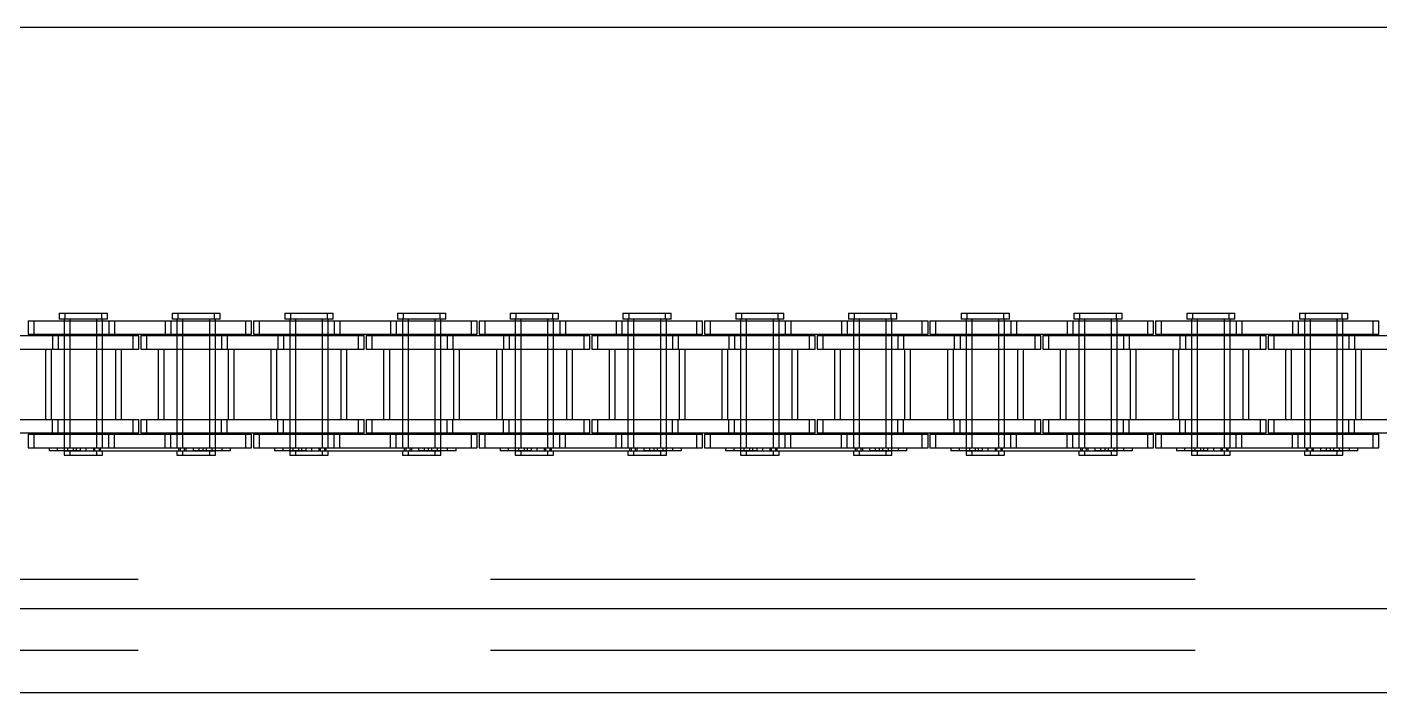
# Model space of a CAD drawing. Header units: metres. Extents: x 0 to 21025, y 0 to 14850.
# Drawn here: x 3597.7 to 3750.1, y 9046.6 to 9121.6 of the extents above; entities that cross this region are included whole.
import ezdxf

# ---------------------------------------------------------------- set-up
doc = ezdxf.new("R2010")
doc.units = ezdxf.units.M
doc.header["$LTSCALE"] = 25
doc.linetypes.add('HIDDEN2', pattern=[4.7625, 3.175, -1.5875])
doc.layers.add('SL4', color=4, linetype='Continuous')
doc.layers.add('ST1', color=7, linetype='HIDDEN2')

msp = doc.modelspace()

# ---------------------------------------------------------------- linework, layer by layer
at = {"layer": 'SL4'}
for p, q in [((2880.564, 9121.619), (4205.539, 9121.619)), ((2880.564, 9056.144), (4205.539, 9056.144)), ((4205.539, 9046.619), (2880.564, 9046.619))]:
    msp.add_line(p, q, dxfattribs=at)
at = {"layer": 'ST1'}
for p, q in [((3601.331, 9089.384), (3606.128, 9089.384)), ((3601.331, 9089.384), (3601.331, 9088.725)), ((3601.97, 9089.384), (3601.97, 9088.725)), ((3606.128, 9089.384), (3606.767, 9089.384)), ((3606.128, 9088.725), (3606.128, 9089.384)), ((3606.767, 9088.725), (3606.767, 9089.384)), ((3614.031, 9089.384), (3618.828, 9089.384)), ((3614.031, 9089.384), (3614.031, 9088.725)), ((3614.67, 9089.384), (3614.67, 9088.725)), ((3618.828, 9089.384), (3619.467, 9089.384)), ((3618.828, 9088.725), (3618.828, 9089.384)), ((3619.467, 9088.725), (3619.467, 9089.384)), ((3626.731, 9089.384), (3631.528, 9089.384)), ((3626.731, 9089.384), (3626.731, 9088.725)), ((3627.37, 9089.384), (3627.37, 9088.725)), ((3631.528, 9089.384), (3632.167, 9089.384)), ((3631.528, 9088.725), (3631.528, 9089.384)), ((3632.167, 9088.725), (3632.167, 9089.384)), ((3639.431, 9089.384), (3644.228, 9089.384)), ((3639.431, 9089.384), (3639.431, 9088.725)), ((3640.07, 9089.384), (3640.07, 9088.725)), ((3644.228, 9089.384), (3644.867, 9089.384)), ((3644.228, 9088.725), (3644.228, 9089.384)), ((3644.867, 9088.725), (3644.867, 9089.384)), ((3652.131, 9089.384), (3656.928, 9089.384)), ((3652.131, 9089.384), (3652.131, 9088.725)), ((3652.77, 9089.384), (3652.77, 9088.725)), ((3656.928, 9089.384), (3657.567, 9089.384)), ((3656.928, 9088.725), (3656.928, 9089.384)), ((3657.567, 9088.725), (3657.567, 9089.384)), ((3664.831, 9089.384), (3669.628, 9089.384)), ((3664.831, 9089.384), (3664.831, 9088.725)), ((3665.47, 9089.384), (3665.47, 9088.725)), ((3669.628, 9089.384), (3670.267, 9089.384)), ((3669.628, 9088.725), (3669.628, 9089.384)), ((3670.267, 9088.725), (3670.267, 9089.384)), ((3677.531, 9089.384), (3682.328, 9089.384)), ((3677.531, 9089.384), (3677.531, 9088.725)), ((3678.17, 9089.384), (3678.17, 9088.725)), ((3682.328, 9089.384), (3682.967, 9089.384)), ((3682.328, 9088.725), (3682.328, 9089.384)), ((3682.967, 9088.725), (3682.967, 9089.384)), ((3690.231, 9089.384), (3695.028, 9089.384)), ((3690.231, 9089.384), (3690.231, 9088.725)), ((3690.87, 9089.384), (3690.87, 9088.725)), ((3695.028, 9089.384), (3695.667, 9089.384)), ((3695.028, 9088.725), (3695.028, 9089.384)), ((3695.667, 9088.725), (3695.667, 9089.384)), ((3702.931, 9089.384), (3707.728, 9089.384)), ((3702.931, 9089.384), (3702.931, 9088.725)), ((3703.57, 9089.384), (3703.57, 9088.725)), ((3707.728, 9089.384), (3708.367, 9089.384)), ((3707.728, 9088.725), (3707.728, 9089.384)), ((3708.367, 9088.725), (3708.367, 9089.384)), ((3715.631, 9089.384), (3720.428, 9089.384)), ((3715.631, 9089.384), (3715.631, 9088.725)), ((3716.27, 9089.384), (3716.27, 9088.725)), ((3720.428, 9089.384), (3721.067, 9089.384)), ((3720.428, 9088.725), (3720.428, 9089.384)), ((3721.067, 9088.725), (3721.067, 9089.384)), ((3728.331, 9089.384), (3733.128, 9089.384)), ((3728.331, 9089.384), (3728.331, 9088.725)), ((3728.97, 9089.384), (3728.97, 9088.725)), ((3733.128, 9089.384), (3733.767, 9089.384)), ((3733.128, 9088.725), (3733.128, 9089.384)), ((3733.767, 9088.725), (3733.767, 9089.384)), ((3741.031, 9089.384), (3745.828, 9089.384)), ((3741.031, 9089.384), (3741.031, 9088.725)), ((3741.67, 9089.384), (3741.67, 9088.725)), ((3745.828, 9089.384), (3746.467, 9089.384)), ((3745.828, 9088.725), (3745.828, 9089.384)), ((3746.467, 9088.725), (3746.467, 9089.384)), ((3597.81, 9088.541), (3606.905, 9088.541)), ((3597.81, 9088.541), (3597.81, 9087.021)), ((3598.449, 9088.541), (3598.449, 9087.021)), ((3606.128, 9088.725), (3601.331, 9088.725)), ((3601.885, 9088.725), (3601.885, 9074.227)), ((3601.885, 9088.541), (3601.885, 9087.021)), ((3602.524, 9088.725), (3602.524, 9074.227)), ((3602.524, 9088.541), (3602.524, 9087.021)), ((3605.575, 9074.227), (3605.575, 9088.725)), ((3605.575, 9087.021), (3605.575, 9088.541)), ((3606.767, 9088.725), (3606.128, 9088.725)), ((3606.214, 9074.227), (3606.214, 9088.725)), ((3606.214, 9087.021), (3606.214, 9088.541)), ((3606.905, 9088.541), (3606.905, 9087.021)), ((3606.905, 9088.541), (3613.255, 9088.541)), ((3607.544, 9088.541), (3607.544, 9087.021)), ((3613.255, 9088.541), (3613.255, 9087.021)), ((3613.255, 9088.541), (3622.35, 9088.541)), ((3613.894, 9088.541), (3613.894, 9087.021)), ((3618.828, 9088.725), (3614.031, 9088.725)), ((3614.585, 9088.725), (3614.585, 9074.227)), ((3614.585, 9088.541), (3614.585, 9087.021)), ((3615.224, 9088.725), (3615.224, 9074.227)), ((3615.224, 9088.541), (3615.224, 9087.021)), ((3618.275, 9074.227), (3618.275, 9088.725)), ((3618.275, 9087.021), (3618.275, 9088.541)), ((3619.467, 9088.725), (3618.828, 9088.725)), ((3618.914, 9074.227), (3618.914, 9088.725)), ((3618.914, 9087.021), (3618.914, 9088.541)), ((3622.35, 9088.541), (3622.989, 9088.541)), ((3622.35, 9087.021), (3622.35, 9088.541)), ((3622.989, 9087.021), (3622.989, 9088.541)), ((3623.21, 9088.541), (3632.305, 9088.541)), ((3623.21, 9088.541), (3623.21, 9087.021)), ((3623.849, 9088.541), (3623.849, 9087.021)), ((3631.528, 9088.725), (3626.731, 9088.725)), ((3627.285, 9088.725), (3627.285, 9074.227)), ((3627.285, 9088.541), (3627.285, 9087.021)), ((3627.924, 9088.725), (3627.924, 9074.227)), ((3627.924, 9088.541), (3627.924, 9087.021)), ((3630.975, 9074.227), (3630.975, 9088.725)), ((3630.975, 9087.021), (3630.975, 9088.541)), ((3632.167, 9088.725), (3631.528, 9088.725)), ((3631.614, 9074.227), (3631.614, 9088.725)), ((3631.614, 9087.021), (3631.614, 9088.541)), ((3632.305, 9088.541), (3632.305, 9087.021)), ((3632.305, 9088.541), (3638.655, 9088.541)), ((3632.944, 9088.541), (3632.944, 9087.021)), ((3638.655, 9088.541), (3638.655, 9087.021)), ((3638.655, 9088.541), (3647.75, 9088.541)), ((3639.294, 9088.541), (3639.294, 9087.021)), ((3644.228, 9088.725), (3639.431, 9088.725)), ((3639.985, 9088.725), (3639.985, 9074.227)), ((3639.985, 9088.541), (3639.985, 9087.021)), ((3640.624, 9088.725), (3640.624, 9074.227)), ((3640.624, 9088.541), (3640.624, 9087.021)), ((3643.675, 9074.227), (3643.675, 9088.725)), ((3643.675, 9087.021), (3643.675, 9088.541)), ((3644.867, 9088.725), (3644.228, 9088.725)), ((3644.314, 9074.227), (3644.314, 9088.725)), ((3644.314, 9087.021), (3644.314, 9088.541)), ((3647.75, 9088.541), (3648.389, 9088.541)), ((3647.75, 9087.021), (3647.75, 9088.541)), ((3648.389, 9087.021), (3648.389, 9088.541)), ((3648.61, 9088.541), (3657.705, 9088.541)), ((3648.61, 9088.541), (3648.61, 9087.021)), ((3649.249, 9088.541), (3649.249, 9087.021)), ((3656.928, 9088.725), (3652.131, 9088.725)), ((3652.685, 9088.725), (3652.685, 9074.227)), ((3652.685, 9088.541), (3652.685, 9087.021)), ((3653.324, 9088.725), (3653.324, 9074.227)), ((3653.324, 9088.541), (3653.324, 9087.021)), ((3656.375, 9074.227), (3656.375, 9088.725)), ((3656.375, 9087.021), (3656.375, 9088.541)), ((3657.567, 9088.725), (3656.928, 9088.725)), ((3657.014, 9074.227), (3657.014, 9088.725)), ((3657.014, 9087.021), (3657.014, 9088.541)), ((3657.705, 9088.541), (3657.705, 9087.021)), ((3657.705, 9088.541), (3664.055, 9088.541)), ((3658.344, 9088.541), (3658.344, 9087.021)), ((3664.055, 9088.541), (3664.055, 9087.021)), ((3664.055, 9088.541), (3673.15, 9088.541)), ((3664.694, 9088.541), (3664.694, 9087.021)), ((3669.628, 9088.725), (3664.831, 9088.725)), ((3665.385, 9088.725), (3665.385, 9074.227)), ((3665.385, 9088.541), (3665.385, 9087.021)), ((3666.024, 9088.725), (3666.024, 9074.227)), ((3666.024, 9088.541), (3666.024, 9087.021)), ((3669.075, 9074.227), (3669.075, 9088.725)), ((3669.075, 9087.021), (3669.075, 9088.541)), ((3670.267, 9088.725), (3669.628, 9088.725)), ((3669.714, 9074.227), (3669.714, 9088.725)), ((3669.714, 9087.021), (3669.714, 9088.541)), ((3673.15, 9088.541), (3673.789, 9088.541)), ((3673.15, 9087.021), (3673.15, 9088.541)), ((3673.789, 9087.021), (3673.789, 9088.541)), ((3674.01, 9088.541), (3683.105, 9088.541)), ((3674.01, 9088.541), (3674.01, 9087.021)), ((3674.649, 9088.541), (3674.649, 9087.021)), ((3682.328, 9088.725), (3677.531, 9088.725)), ((3678.085, 9088.725), (3678.085, 9074.227)), ((3678.085, 9088.541), (3678.085, 9087.021)), ((3678.724, 9088.725), (3678.724, 9074.227)), ((3678.724, 9088.541), (3678.724, 9087.021)), ((3681.775, 9074.227), (3681.775, 9088.725)), ((3681.775, 9087.021), (3681.775, 9088.541)), ((3682.967, 9088.725), (3682.328, 9088.725)), ((3682.414, 9074.227), (3682.414, 9088.725)), ((3682.414, 9087.021), (3682.414, 9088.541)), ((3683.105, 9088.541), (3683.105, 9087.021)), ((3683.105, 9088.541), (3689.455, 9088.541)), ((3683.744, 9088.541), (3683.744, 9087.021)), ((3689.455, 9088.541), (3689.455, 9087.021)), ((3689.455, 9088.541), (3698.55, 9088.541)), ((3690.094, 9088.541), (3690.094, 9087.021)), ((3695.028, 9088.725), (3690.231, 9088.725)), ((3690.785, 9088.725), (3690.785, 9074.227)), ((3690.785, 9088.541), (3690.785, 9087.021)), ((3691.424, 9088.725), (3691.424, 9074.227)), ((3691.424, 9088.541), (3691.424, 9087.021)), ((3694.475, 9074.227), (3694.475, 9088.725)), ((3694.475, 9087.021), (3694.475, 9088.541)), ((3695.667, 9088.725), (3695.028, 9088.725)), ((3695.114, 9074.227), (3695.114, 9088.725)), ((3695.114, 9087.021), (3695.114, 9088.541)), ((3698.55, 9088.541), (3699.189, 9088.541)), ((3698.55, 9087.021), (3698.55, 9088.541)), ((3699.189, 9087.021), (3699.189, 9088.541)), ((3699.41, 9088.541), (3708.505, 9088.541)), ((3699.41, 9088.541), (3699.41, 9087.021)), ((3700.049, 9088.541), (3700.049, 9087.021)), ((3707.728, 9088.725), (3702.931, 9088.725)), ((3703.485, 9088.725), (3703.485, 9074.227)), ((3703.485, 9088.541), (3703.485, 9087.021)), ((3704.124, 9088.725), (3704.124, 9074.227)), ((3704.124, 9088.541), (3704.124, 9087.021)), ((3707.175, 9074.227), (3707.175, 9088.725)), ((3707.175, 9087.021), (3707.175, 9088.541)), ((3708.367, 9088.725), (3707.728, 9088.725)), ((3707.814, 9074.227), (3707.814, 9088.725)), ((3707.814, 9087.021), (3707.814, 9088.541)), ((3708.505, 9088.541), (3708.505, 9087.021)), ((3708.505, 9088.541), (3714.855, 9088.541)), ((3709.144, 9088.541), (3709.144, 9087.021)), ((3714.855, 9088.541), (3714.855, 9087.021)), ((3714.855, 9088.541), (3723.95, 9088.541)), ((3715.494, 9088.541), (3715.494, 9087.021)), ((3720.428, 9088.725), (3715.631, 9088.725)), ((3716.185, 9088.725), (3716.185, 9074.227)), ((3716.185, 9088.541), (3716.185, 9087.021)), ((3716.824, 9088.725), (3716.824, 9074.227)), ((3716.824, 9088.541), (3716.824, 9087.021)), ((3719.875, 9074.227), (3719.875, 9088.725)), ((3719.875, 9087.021), (3719.875, 9088.541)), ((3721.067, 9088.725), (3720.428, 9088.725)), ((3720.514, 9074.227), (3720.514, 9088.725)), ((3720.514, 9087.021), (3720.514, 9088.541)), ((3723.95, 9088.541), (3724.589, 9088.541)), ((3723.95, 9087.021), (3723.95, 9088.541)), ((3724.589, 9087.021), (3724.589, 9088.541)), ((3724.81, 9088.541), (3733.905, 9088.541)), ((3724.81, 9088.541), (3724.81, 9087.021)), ((3725.449, 9088.541), (3725.449, 9087.021)), ((3733.128, 9088.725), (3728.331, 9088.725)), ((3728.885, 9088.725), (3728.885, 9074.227)), ((3728.885, 9088.541), (3728.885, 9087.021)), ((3729.524, 9088.725), (3729.524, 9074.227)), ((3729.524, 9088.541), (3729.524, 9087.021)), ((3732.575, 9074.227), (3732.575, 9088.725)), ((3732.575, 9087.021), (3732.575, 9088.541)), ((3733.767, 9088.725), (3733.128, 9088.725)), ((3733.214, 9074.227), (3733.214, 9088.725)), ((3733.214, 9087.021), (3733.214, 9088.541)), ((3733.905, 9088.541), (3733.905, 9087.021)), ((3733.905, 9088.541), (3740.255, 9088.541)), ((3734.544, 9088.541), (3734.544, 9087.021)), ((3740.255, 9088.541), (3740.255, 9087.021)), ((3740.255, 9088.541), (3749.35, 9088.541)), ((3740.894, 9088.541), (3740.894, 9087.021)), ((3745.828, 9088.725), (3741.031, 9088.725)), ((3741.585, 9088.725), (3741.585, 9074.227)), ((3741.585, 9088.541), (3741.585, 9087.021)), ((3742.224, 9088.725), (3742.224, 9074.227)), ((3742.224, 9088.541), (3742.224, 9087.021)), ((3745.275, 9074.227), (3745.275, 9088.725)), ((3745.275, 9087.021), (3745.275, 9088.541)), ((3746.467, 9088.725), (3745.828, 9088.725)), ((3745.914, 9074.227), (3745.914, 9088.725)), ((3745.914, 9087.021), (3745.914, 9088.541)), ((3749.35, 9088.541), (3749.989, 9088.541)), ((3749.35, 9087.021), (3749.35, 9088.541)), ((3749.989, 9087.021), (3749.989, 9088.541)), ((3594.205, 9086.869), (3600.555, 9086.869)), ((3597.81, 9087.021), (3606.905, 9087.021)), ((3600.555, 9086.869), (3600.555, 9085.349)), ((3600.555, 9086.869), (3609.65, 9086.869)), ((3601.194, 9086.869), (3601.194, 9085.349)), ((3601.885, 9086.869), (3601.885, 9085.349)), ((3602.524, 9086.869), (3602.524, 9085.349)), ((3605.575, 9085.349), (3605.575, 9086.869)), ((3606.214, 9085.349), (3606.214, 9086.869)), ((3606.905, 9087.021), (3613.255, 9087.021)), ((3609.65, 9086.869), (3610.289, 9086.869)), ((3609.65, 9085.349), (3609.65, 9086.869)), ((3610.289, 9085.349), (3610.289, 9086.869)), ((3610.51, 9086.869), (3619.605, 9086.869)), ((3610.51, 9086.869), (3610.51, 9085.349)), ((3611.149, 9086.869), (3611.149, 9085.349)), ((3613.255, 9087.021), (3622.35, 9087.021)), ((3614.585, 9086.869), (3614.585, 9085.349)), ((3615.224, 9086.869), (3615.224, 9085.349)), ((3618.275, 9085.349), (3618.275, 9086.869)), ((3618.914, 9085.349), (3618.914, 9086.869)), ((3619.605, 9086.869), (3619.605, 9085.349)), ((3619.605, 9086.869), (3625.955, 9086.869)), ((3620.244, 9086.869), (3620.244, 9085.349)), ((3622.35, 9087.021), (3622.989, 9087.021)), ((3623.21, 9087.021), (3632.305, 9087.021)), ((3625.955, 9086.869), (3625.955, 9085.349)), ((3625.955, 9086.869), (3635.05, 9086.869)), ((3626.594, 9086.869), (3626.594, 9085.349)), ((3627.285, 9086.869), (3627.285, 9085.349)), ((3627.924, 9086.869), (3627.924, 9085.349)), ((3630.975, 9085.349), (3630.975, 9086.869)), ((3631.614, 9085.349), (3631.614, 9086.869)), ((3632.305, 9087.021), (3638.655, 9087.021)), ((3635.05, 9086.869), (3635.689, 9086.869)), ((3635.05, 9085.349), (3635.05, 9086.869)), ((3635.689, 9085.349), (3635.689, 9086.869)), ((3635.91, 9086.869), (3645.005, 9086.869)), ((3635.91, 9086.869), (3635.91, 9085.349)), ((3636.549, 9086.869), (3636.549, 9085.349)), ((3638.655, 9087.021), (3647.75, 9087.021)), ((3639.985, 9086.869), (3639.985, 9085.349)), ((3640.624, 9086.869), (3640.624, 9085.349)), ((3643.675, 9085.349), (3643.675, 9086.869)), ((3644.314, 9085.349), (3644.314, 9086.869)), ((3645.005, 9086.869), (3645.005, 9085.349)), ((3645.005, 9086.869), (3651.355, 9086.869)), ((3645.644, 9086.869), (3645.644, 9085.349)), ((3647.75, 9087.021), (3648.389, 9087.021)), ((3648.61, 9087.021), (3657.705, 9087.021)), ((3651.355, 9086.869), (3651.355, 9085.349)), ((3651.355, 9086.869), (3660.45, 9086.869)), ((3651.994, 9086.869), (3651.994, 9085.349)), ((3652.685, 9086.869), (3652.685, 9085.349)), ((3653.324, 9086.869), (3653.324, 9085.349)), ((3656.375, 9085.349), (3656.375, 9086.869)), ((3657.014, 9085.349), (3657.014, 9086.869)), ((3657.705, 9087.021), (3664.055, 9087.021)), ((3660.45, 9086.869), (3661.089, 9086.869)), ((3660.45, 9085.349), (3660.45, 9086.869)), ((3661.089, 9085.349), (3661.089, 9086.869)), ((3661.31, 9086.869), (3670.405, 9086.869)), ((3661.31, 9086.869), (3661.31, 9085.349)), ((3661.949, 9086.869), (3661.949, 9085.349)), ((3664.055, 9087.021), (3673.15, 9087.021)), ((3665.385, 9086.869), (3665.385, 9085.349)), ((3666.024, 9086.869), (3666.024, 9085.349)), ((3669.075, 9085.349), (3669.075, 9086.869)), ((3669.714, 9085.349), (3669.714, 9086.869)), ((3670.405, 9086.869), (3670.405, 9085.349)), ((3670.405, 9086.869), (3676.755, 9086.869)), ((3671.044, 9086.869), (3671.044, 9085.349)), ((3673.15, 9087.021), (3673.789, 9087.021)), ((3674.01, 9087.021), (3683.105, 9087.021)), ((3676.755, 9086.869), (3676.755, 9085.349)), ((3676.755, 9086.869), (3685.85, 9086.869)), ((3677.394, 9086.869), (3677.394, 9085.349)), ((3678.085, 9086.869), (3678.085, 9085.349)), ((3678.724, 9086.869), (3678.724, 9085.349)), ((3681.775, 9085.349), (3681.775, 9086.869)), ((3682.414, 9085.349), (3682.414, 9086.869)), ((3683.105, 9087.021), (3689.455, 9087.021)), ((3685.85, 9086.869), (3686.489, 9086.869)), ((3685.85, 9085.349), (3685.85, 9086.869)), ((3686.489, 9085.349), (3686.489, 9086.869)), ((3686.71, 9086.869), (3695.805, 9086.869)), ((3686.71, 9086.869), (3686.71, 9085.349)), ((3687.349, 9086.869), (3687.349, 9085.349)), ((3689.455, 9087.021), (3698.55, 9087.021)), ((3690.785, 9086.869), (3690.785, 9085.349)), ((3691.424, 9086.869), (3691.424, 9085.349)), ((3694.475, 9085.349), (3694.475, 9086.869)), ((3695.114, 9085.349), (3695.114, 9086.869)), ((3695.805, 9086.869), (3695.805, 9085.349)), ((3695.805, 9086.869), (3702.155, 9086.869)), ((3696.444, 9086.869), (3696.444, 9085.349)), ((3698.55, 9087.021), (3699.189, 9087.021)), ((3699.41, 9087.021), (3708.505, 9087.021)), ((3702.155, 9086.869), (3702.155, 9085.349)), ((3702.155, 9086.869), (3711.25, 9086.869)), ((3702.794, 9086.869), (3702.794, 9085.349)), ((3703.485, 9086.869), (3703.485, 9085.349)), ((3704.124, 9086.869), (3704.124, 9085.349)), ((3707.175, 9085.349), (3707.175, 9086.869)), ((3707.814, 9085.349), (3707.814, 9086.869)), ((3708.505, 9087.021), (3714.855, 9087.021)), ((3711.25, 9086.869), (3711.889, 9086.869)), ((3711.25, 9085.349), (3711.25, 9086.869)), ((3711.889, 9085.349), (3711.889, 9086.869)), ((3712.11, 9086.869), (3721.205, 9086.869)), ((3712.11, 9086.869), (3712.11, 9085.349)), ((3712.749, 9086.869), (3712.749, 9085.349)), ((3714.855, 9087.021), (3723.95, 9087.021)), ((3716.185, 9086.869), (3716.185, 9085.349)), ((3716.824, 9086.869), (3716.824, 9085.349)), ((3719.875, 9085.349), (3719.875, 9086.869)), ((3720.514, 9085.349), (3720.514, 9086.869)), ((3721.205, 9086.869), (3721.205, 9085.349)), ((3721.205, 9086.869), (3727.555, 9086.869)), ((3721.844, 9086.869), (3721.844, 9085.349)), ((3723.95, 9087.021), (3724.589, 9087.021)), ((3724.81, 9087.021), (3733.905, 9087.021)), ((3727.555, 9086.869), (3727.555, 9085.349)), ((3727.555, 9086.869), (3736.65, 9086.869)), ((3728.194, 9086.869), (3728.194, 9085.349)), ((3728.885, 9086.869), (3728.885, 9085.349)), ((3729.524, 9086.869), (3729.524, 9085.349)), ((3732.575, 9085.349), (3732.575, 9086.869)), ((3733.214, 9085.349), (3733.214, 9086.869)), ((3733.905, 9087.021), (3740.255, 9087.021)), ((3736.65, 9086.869), (3737.289, 9086.869)), ((3736.65, 9085.349), (3736.65, 9086.869)), ((3737.289, 9085.349), (3737.289, 9086.869)), ((3737.51, 9086.869), (3746.605, 9086.869)), ((3737.51, 9086.869), (3737.51, 9085.349)), ((3738.149, 9086.869), (3738.149, 9085.349)), ((3740.255, 9087.021), (3749.35, 9087.021)), ((3741.585, 9086.869), (3741.585, 9085.349)), ((3742.224, 9086.869), (3742.224, 9085.349)), ((3745.275, 9085.349), (3745.275, 9086.869)), ((3745.914, 9085.349), (3745.914, 9086.869)), ((3746.605, 9086.869), (3746.605, 9085.349)), ((3746.605, 9086.869), (3752.955, 9086.869)), ((3747.244, 9086.869), (3747.244, 9085.349)), ((3749.35, 9087.021), (3749.989, 9087.021)), ((3594.205, 9085.349), (3600.555, 9085.349)), ((3599.77, 9085.349), (3599.77, 9077.419)), ((3600.409, 9085.349), (3600.409, 9077.419)), ((3600.555, 9085.349), (3609.65, 9085.349)), ((3601.885, 9085.349), (3601.885, 9077.419)), ((3602.524, 9085.349), (3602.524, 9077.419)), ((3605.575, 9077.419), (3605.575, 9085.349)), ((3606.214, 9077.419), (3606.214, 9085.349)), ((3607.69, 9077.419), (3607.69, 9085.349)), ((3608.329, 9077.419), (3608.329, 9085.349)), ((3609.65, 9085.349), (3610.289, 9085.349)), ((3610.51, 9085.349), (3619.605, 9085.349)), ((3612.47, 9085.349), (3612.47, 9077.419)), ((3613.109, 9085.349), (3613.109, 9077.419)), ((3614.585, 9085.349), (3614.585, 9077.419)), ((3615.224, 9085.349), (3615.224, 9077.419)), ((3618.275, 9077.419), (3618.275, 9085.349)), ((3618.914, 9077.419), (3618.914, 9085.349)), ((3619.605, 9085.349), (3625.955, 9085.349)), ((3620.39, 9077.419), (3620.39, 9085.349)), ((3621.029, 9077.419), (3621.029, 9085.349)), ((3625.17, 9085.349), (3625.17, 9077.419)), ((3625.809, 9085.349), (3625.809, 9077.419)), ((3625.955, 9085.349), (3635.05, 9085.349)), ((3627.285, 9085.349), (3627.285, 9077.419)), ((3627.924, 9085.349), (3627.924, 9077.419)), ((3630.975, 9077.419), (3630.975, 9085.349)), ((3631.614, 9077.419), (3631.614, 9085.349)), ((3633.09, 9077.419), (3633.09, 9085.349)), ((3633.729, 9077.419), (3633.729, 9085.349)), ((3635.05, 9085.349), (3635.689, 9085.349)), ((3635.91, 9085.349), (3645.005, 9085.349)), ((3637.87, 9085.349), (3637.87, 9077.419)), ((3638.509, 9085.349), (3638.509, 9077.419)), ((3639.985, 9085.349), (3639.985, 9077.419)), ((3640.624, 9085.349), (3640.624, 9077.419)), ((3643.675, 9077.419), (3643.675, 9085.349)), ((3644.314, 9077.419), (3644.314, 9085.349)), ((3645.005, 9085.349), (3651.355, 9085.349)), ((3645.79, 9077.419), (3645.79, 9085.349)), ((3646.429, 9077.419), (3646.429, 9085.349)), ((3650.57, 9085.349), (3650.57, 9077.419)), ((3651.209, 9085.349), (3651.209, 9077.419)), ((3651.355, 9085.349), (3660.45, 9085.349)), ((3652.685, 9085.349), (3652.685, 9077.419)), ((3653.324, 9085.349), (3653.324, 9077.419)), ((3656.375, 9077.419), (3656.375, 9085.349)), ((3657.014, 9077.419), (3657.014, 9085.349)), ((3658.49, 9077.419), (3658.49, 9085.349)), ((3659.129, 9077.419), (3659.129, 9085.349)), ((3660.45, 9085.349), (3661.089, 9085.349)), ((3661.31, 9085.349), (3670.405, 9085.349)), ((3663.27, 9085.349), (3663.27, 9077.419)), ((3663.909, 9085.349), (3663.909, 9077.419)), ((3665.385, 9085.349), (3665.385, 9077.419)), ((3666.024, 9085.349), (3666.024, 9077.419)), ((3669.075, 9077.419), (3669.075, 9085.349)), ((3669.714, 9077.419), (3669.714, 9085.349)), ((3670.405, 9085.349), (3676.755, 9085.349)), ((3671.19, 9077.419), (3671.19, 9085.349)), ((3671.829, 9077.419), (3671.829, 9085.349)), ((3675.97, 9085.349), (3675.97, 9077.419)), ((3676.609, 9085.349), (3676.609, 9077.419)), ((3676.755, 9085.349), (3685.85, 9085.349)), ((3678.085, 9085.349), (3678.085, 9077.419)), ((3678.724, 9085.349), (3678.724, 9077.419)), ((3681.775, 9077.419), (3681.775, 9085.349)), ((3682.414, 9077.419), (3682.414, 9085.349)), ((3683.89, 9077.419), (3683.89, 9085.349)), ((3684.529, 9077.419), (3684.529, 9085.349)), ((3685.85, 9085.349), (3686.489, 9085.349)), ((3686.71, 9085.349), (3695.805, 9085.349)), ((3688.67, 9085.349), (3688.67, 9077.419)), ((3689.309, 9085.349), (3689.309, 9077.419)), ((3690.785, 9085.349), (3690.785, 9077.419)), ((3691.424, 9085.349), (3691.424, 9077.419)), ((3694.475, 9077.419), (3694.475, 9085.349)), ((3695.114, 9077.419), (3695.114, 9085.349)), ((3695.805, 9085.349), (3702.155, 9085.349)), ((3696.59, 9077.419), (3696.59, 9085.349)), ((3697.229, 9077.419), (3697.229, 9085.349)), ((3701.37, 9085.349), (3701.37, 9077.419)), ((3702.009, 9085.349), (3702.009, 9077.419)), ((3702.155, 9085.349), (3711.25, 9085.349)), ((3703.485, 9085.349), (3703.485, 9077.419)), ((3704.124, 9085.349), (3704.124, 9077.419)), ((3707.175, 9077.419), (3707.175, 9085.349)), ((3707.814, 9077.419), (3707.814, 9085.349)), ((3709.29, 9077.419), (3709.29, 9085.349)), ((3709.929, 9077.419), (3709.929, 9085.349)), ((3711.25, 9085.349), (3711.889, 9085.349)), ((3712.11, 9085.349), (3721.205, 9085.349)), ((3714.07, 9085.349), (3714.07, 9077.419)), ((3714.709, 9085.349), (3714.709, 9077.419)), ((3716.185, 9085.349), (3716.185, 9077.419)), ((3716.824, 9085.349), (3716.824, 9077.419)), ((3719.875, 9077.419), (3719.875, 9085.349)), ((3720.514, 9077.419), (3720.514, 9085.349)), ((3721.205, 9085.349), (3727.555, 9085.349)), ((3721.99, 9077.419), (3721.99, 9085.349)), ((3722.629, 9077.419), (3722.629, 9085.349)), ((3726.77, 9085.349), (3726.77, 9077.419)), ((3727.409, 9085.349), (3727.409, 9077.419)), ((3727.555, 9085.349), (3736.65, 9085.349)), ((3728.885, 9085.349), (3728.885, 9077.419)), ((3729.524, 9085.349), (3729.524, 9077.419)), ((3732.575, 9077.419), (3732.575, 9085.349)), ((3733.214, 9077.419), (3733.214, 9085.349)), ((3734.69, 9077.419), (3734.69, 9085.349)), ((3735.329, 9077.419), (3735.329, 9085.349)), ((3736.65, 9085.349), (3737.289, 9085.349)), ((3737.51, 9085.349), (3746.605, 9085.349)), ((3739.47, 9085.349), (3739.47, 9077.419)), ((3740.109, 9085.349), (3740.109, 9077.419)), ((3741.585, 9085.349), (3741.585, 9077.419)), ((3742.224, 9085.349), (3742.224, 9077.419)), ((3745.275, 9077.419), (3745.275, 9085.349)), ((3745.914, 9077.419), (3745.914, 9085.349)), ((3746.605, 9085.349), (3752.955, 9085.349)), ((3747.39, 9077.419), (3747.39, 9085.349)), ((3748.029, 9077.419), (3748.029, 9085.349)), ((3594.205, 9077.419), (3600.555, 9077.419)), ((3600.555, 9075.899), (3600.555, 9077.419)), ((3600.555, 9077.419), (3609.65, 9077.419)), ((3601.194, 9075.899), (3601.194, 9077.419)), ((3601.885, 9077.419), (3601.885, 9075.899)), ((3602.524, 9077.419), (3602.524, 9075.899)), ((3605.575, 9075.899), (3605.575, 9077.419)), ((3606.214, 9075.899), (3606.214, 9077.419)), ((3609.65, 9077.419), (3610.289, 9077.419)), ((3609.65, 9075.899), (3609.65, 9077.419)), ((3610.289, 9075.899), (3610.289, 9077.419)), ((3610.51, 9077.419), (3619.605, 9077.419)), ((3610.51, 9077.419), (3610.51, 9075.899)), ((3611.149, 9077.419), (3611.149, 9075.899)), ((3614.585, 9077.419), (3614.585, 9075.899)), ((3615.224, 9077.419), (3615.224, 9075.899)), ((3618.275, 9075.899), (3618.275, 9077.419)), ((3618.914, 9075.899), (3618.914, 9077.419)), ((3619.605, 9075.899), (3619.605, 9077.419)), ((3619.605, 9077.419), (3625.955, 9077.419)), ((3620.244, 9075.899), (3620.244, 9077.419)), ((3625.955, 9075.899), (3625.955, 9077.419)), ((3625.955, 9077.419), (3635.05, 9077.419)), ((3626.594, 9075.899), (3626.594, 9077.419)), ((3627.285, 9077.419), (3627.285, 9075.899)), ((3627.924, 9077.419), (3627.924, 9075.899)), ((3630.975, 9075.899), (3630.975, 9077.419)), ((3631.614, 9075.899), (3631.614, 9077.419)), ((3635.05, 9077.419), (3635.689, 9077.419)), ((3635.05, 9075.899), (3635.05, 9077.419)), ((3635.689, 9075.899), (3635.689, 9077.419)), ((3635.91, 9077.419), (3645.005, 9077.419)), ((3635.91, 9077.419), (3635.91, 9075.899)), ((3636.549, 9077.419), (3636.549, 9075.899)), ((3639.985, 9077.419), (3639.985, 9075.899)), ((3640.624, 9077.419), (3640.624, 9075.899)), ((3643.675, 9075.899), (3643.675, 9077.419)), ((3644.314, 9075.899), (3644.314, 9077.419)), ((3645.005, 9075.899), (3645.005, 9077.419)), ((3645.005, 9077.419), (3651.355, 9077.419)), ((3645.644, 9075.899), (3645.644, 9077.419)), ((3651.355, 9075.899), (3651.355, 9077.419)), ((3651.355, 9077.419), (3660.45, 9077.419)), ((3651.994, 9075.899), (3651.994, 9077.419)), ((3652.685, 9077.419), (3652.685, 9075.899)), ((3653.324, 9077.419), (3653.324, 9075.899)), ((3656.375, 9075.899), (3656.375, 9077.419)), ((3657.014, 9075.899), (3657.014, 9077.419)), ((3660.45, 9077.419), (3661.089, 9077.419)), ((3660.45, 9075.899), (3660.45, 9077.419)), ((3661.089, 9075.899), (3661.089, 9077.419)), ((3661.31, 9077.419), (3670.405, 9077.419)), ((3661.31, 9077.419), (3661.31, 9075.899)), ((3661.949, 9077.419), (3661.949, 9075.899)), ((3665.385, 9077.419), (3665.385, 9075.899)), ((3666.024, 9077.419), (3666.024, 9075.899)), ((3669.075, 9075.899), (3669.075, 9077.419)), ((3669.714, 9075.899), (3669.714, 9077.419)), ((3670.405, 9075.899), (3670.405, 9077.419)), ((3670.405, 9077.419), (3676.755, 9077.419)), ((3671.044, 9075.899), (3671.044, 9077.419)), ((3676.755, 9075.899), (3676.755, 9077.419)), ((3676.755, 9077.419), (3685.85, 9077.419)), ((3677.394, 9075.899), (3677.394, 9077.419)), ((3678.085, 9077.419), (3678.085, 9075.899)), ((3678.724, 9077.419), (3678.724, 9075.899)), ((3681.775, 9075.899), (3681.775, 9077.419)), ((3682.414, 9075.899), (3682.414, 9077.419)), ((3685.85, 9077.419), (3686.489, 9077.419)), ((3685.85, 9075.899), (3685.85, 9077.419)), ((3686.489, 9075.899), (3686.489, 9077.419)), ((3686.71, 9077.419), (3695.805, 9077.419)), ((3686.71, 9077.419), (3686.71, 9075.899)), ((3687.349, 9077.419), (3687.349, 9075.899)), ((3690.785, 9077.419), (3690.785, 9075.899)), ((3691.424, 9077.419), (3691.424, 9075.899)), ((3694.475, 9075.899), (3694.475, 9077.419)), ((3695.114, 9075.899), (3695.114, 9077.419)), ((3695.805, 9075.899), (3695.805, 9077.419)), ((3695.805, 9077.419), (3702.155, 9077.419)), ((3696.444, 9075.899), (3696.444, 9077.419)), ((3702.155, 9075.899), (3702.155, 9077.419)), ((3702.155, 9077.419), (3711.25, 9077.419)), ((3702.794, 9075.899), (3702.794, 9077.419)), ((3703.485, 9077.419), (3703.485, 9075.899)), ((3704.124, 9077.419), (3704.124, 9075.899)), ((3707.175, 9075.899), (3707.175, 9077.419)), ((3707.814, 9075.899), (3707.814, 9077.419)), ((3711.25, 9077.419), (3711.889, 9077.419)), ((3711.25, 9075.899), (3711.25, 9077.419)), ((3711.889, 9075.899), (3711.889, 9077.419)), ((3712.11, 9077.419), (3721.205, 9077.419)), ((3712.11, 9077.419), (3712.11, 9075.899)), ((3712.749, 9077.419), (3712.749, 9075.899)), ((3716.185, 9077.419), (3716.185, 9075.899)), ((3716.824, 9077.419), (3716.824, 9075.899)), ((3719.875, 9075.899), (3719.875, 9077.419)), ((3720.514, 9075.899), (3720.514, 9077.419)), ((3721.205, 9075.899), (3721.205, 9077.419)), ((3721.205, 9077.419), (3727.555, 9077.419)), ((3721.844, 9075.899), (3721.844, 9077.419)), ((3727.555, 9075.899), (3727.555, 9077.419)), ((3727.555, 9077.419), (3736.65, 9077.419)), ((3728.194, 9075.899), (3728.194, 9077.419)), ((3728.885, 9077.419), (3728.885, 9075.899)), ((3729.524, 9077.419), (3729.524, 9075.899)), ((3732.575, 9075.899), (3732.575, 9077.419)), ((3733.214, 9075.899), (3733.214, 9077.419)), ((3736.65, 9077.419), (3737.289, 9077.419)), ((3736.65, 9075.899), (3736.65, 9077.419)), ((3737.289, 9075.899), (3737.289, 9077.419)), ((3737.51, 9077.419), (3746.605, 9077.419)), ((3737.51, 9077.419), (3737.51, 9075.899)), ((3738.149, 9077.419), (3738.149, 9075.899)), ((3741.585, 9077.419), (3741.585, 9075.899)), ((3742.224, 9077.419), (3742.224, 9075.899)), ((3745.275, 9075.899), (3745.275, 9077.419)), ((3745.914, 9075.899), (3745.914, 9077.419)), ((3746.605, 9075.899), (3746.605, 9077.419)), ((3746.605, 9077.419), (3752.955, 9077.419)), ((3747.244, 9075.899), (3747.244, 9077.419)), ((3594.205, 9075.899), (3600.555, 9075.899)), ((3597.81, 9075.747), (3606.905, 9075.747)), ((3597.81, 9075.747), (3597.81, 9074.227)), ((3598.449, 9075.747), (3598.449, 9074.227)), ((3600.555, 9075.899), (3609.65, 9075.899)), ((3601.885, 9075.747), (3601.885, 9073.894)), ((3602.524, 9075.747), (3602.524, 9074.227)), ((3605.575, 9074.227), (3605.575, 9075.747)), ((3606.214, 9074.227), (3606.214, 9075.747)), ((3606.905, 9074.227), (3606.905, 9075.747)), ((3606.905, 9075.747), (3613.255, 9075.747)), ((3607.544, 9074.227), (3607.544, 9075.747)), ((3609.65, 9075.899), (3610.289, 9075.899)), ((3610.51, 9075.899), (3619.605, 9075.899)), ((3613.255, 9074.227), (3613.255, 9075.747)), ((3613.255, 9075.747), (3622.35, 9075.747)), ((3613.894, 9074.227), (3613.894, 9075.747)), ((3614.585, 9075.747), (3614.585, 9074.227)), ((3615.224, 9075.747), (3615.224, 9074.227)), ((3618.275, 9074.227), (3618.275, 9075.747)), ((3618.914, 9073.894), (3618.914, 9075.747)), ((3619.605, 9075.899), (3625.955, 9075.899)), ((3622.35, 9075.747), (3622.989, 9075.747)), ((3622.35, 9074.227), (3622.35, 9075.747)), ((3622.989, 9074.227), (3622.989, 9075.747)), ((3623.21, 9075.747), (3632.305, 9075.747)), ((3623.21, 9075.747), (3623.21, 9074.227)), ((3623.849, 9075.747), (3623.849, 9074.227)), ((3625.955, 9075.899), (3635.05, 9075.899)), ((3627.285, 9075.747), (3627.285, 9073.894)), ((3627.924, 9075.747), (3627.924, 9074.227)), ((3630.975, 9074.227), (3630.975, 9075.747)), ((3631.614, 9074.227), (3631.614, 9075.747)), ((3632.305, 9074.227), (3632.305, 9075.747)), ((3632.305, 9075.747), (3638.655, 9075.747)), ((3632.944, 9074.227), (3632.944, 9075.747)), ((3635.05, 9075.899), (3635.689, 9075.899)), ((3635.91, 9075.899), (3645.005, 9075.899)), ((3638.655, 9074.227), (3638.655, 9075.747)), ((3638.655, 9075.747), (3647.75, 9075.747)), ((3639.294, 9074.227), (3639.294, 9075.747)), ((3639.985, 9075.747), (3639.985, 9074.227)), ((3640.624, 9075.747), (3640.624, 9074.227)), ((3643.675, 9074.227), (3643.675, 9075.747)), ((3644.314, 9073.894), (3644.314, 9075.747)), ((3645.005, 9075.899), (3651.355, 9075.899)), ((3647.75, 9075.747), (3648.389, 9075.747)), ((3647.75, 9074.227), (3647.75, 9075.747)), ((3648.389, 9074.227), (3648.389, 9075.747)), ((3648.61, 9075.747), (3657.705, 9075.747)), ((3648.61, 9075.747), (3648.61, 9074.227)), ((3649.249, 9075.747), (3649.249, 9074.227)), ((3651.355, 9075.899), (3660.45, 9075.899)), ((3652.685, 9075.747), (3652.685, 9073.894)), ((3653.324, 9075.747), (3653.324, 9074.227)), ((3656.375, 9074.227), (3656.375, 9075.747)), ((3657.014, 9074.227), (3657.014, 9075.747)), ((3657.705, 9074.227), (3657.705, 9075.747)), ((3657.705, 9075.747), (3664.055, 9075.747)), ((3658.344, 9074.227), (3658.344, 9075.747)), ((3660.45, 9075.899), (3661.089, 9075.899)), ((3661.31, 9075.899), (3670.405, 9075.899)), ((3664.055, 9074.227), (3664.055, 9075.747)), ((3664.055, 9075.747), (3673.15, 9075.747)), ((3664.694, 9074.227), (3664.694, 9075.747)), ((3665.385, 9075.747), (3665.385, 9074.227)), ((3666.024, 9075.747), (3666.024, 9074.227)), ((3669.075, 9074.227), (3669.075, 9075.747)), ((3669.714, 9073.894), (3669.714, 9075.747)), ((3670.405, 9075.899), (3676.755, 9075.899)), ((3673.15, 9075.747), (3673.789, 9075.747)), ((3673.15, 9074.227), (3673.15, 9075.747)), ((3673.789, 9074.227), (3673.789, 9075.747)), ((3674.01, 9075.747), (3683.105, 9075.747)), ((3674.01, 9075.747), (3674.01, 9074.227)), ((3674.649, 9075.747), (3674.649, 9074.227)), ((3676.755, 9075.899), (3685.85, 9075.899)), ((3678.085, 9075.747), (3678.085, 9073.894)), ((3678.724, 9075.747), (3678.724, 9074.227)), ((3681.775, 9074.227), (3681.775, 9075.747)), ((3682.414, 9074.227), (3682.414, 9075.747)), ((3683.105, 9074.227), (3683.105, 9075.747)), ((3683.105, 9075.747), (3689.455, 9075.747)), ((3683.744, 9074.227), (3683.744, 9075.747)), ((3685.85, 9075.899), (3686.489, 9075.899)), ((3686.71, 9075.899), (3695.805, 9075.899)), ((3689.455, 9074.227), (3689.455, 9075.747)), ((3689.455, 9075.747), (3698.55, 9075.747)), ((3690.094, 9074.227), (3690.094, 9075.747)), ((3690.785, 9075.747), (3690.785, 9074.227)), ((3691.424, 9075.747), (3691.424, 9074.227)), ((3694.475, 9074.227), (3694.475, 9075.747)), ((3695.114, 9073.894), (3695.114, 9075.747)), ((3695.805, 9075.899), (3702.155, 9075.899)), ((3698.55, 9075.747), (3699.189, 9075.747)), ((3698.55, 9074.227), (3698.55, 9075.747)), ((3699.189, 9074.227), (3699.189, 9075.747)), ((3699.41, 9075.747), (3708.505, 9075.747)), ((3699.41, 9075.747), (3699.41, 9074.227)), ((3700.049, 9075.747), (3700.049, 9074.227)), ((3702.155, 9075.899), (3711.25, 9075.899)), ((3703.485, 9075.747), (3703.485, 9073.894)), ((3704.124, 9075.747), (3704.124, 9074.227)), ((3707.175, 9074.227), (3707.175, 9075.747)), ((3707.814, 9074.227), (3707.814, 9075.747)), ((3708.505, 9074.227), (3708.505, 9075.747)), ((3708.505, 9075.747), (3714.855, 9075.747)), ((3709.144, 9074.227), (3709.144, 9075.747)), ((3711.25, 9075.899), (3711.889, 9075.899)), ((3712.11, 9075.899), (3721.205, 9075.899)), ((3714.855, 9074.227), (3714.855, 9075.747)), ((3714.855, 9075.747), (3723.95, 9075.747)), ((3715.494, 9074.227), (3715.494, 9075.747)), ((3716.185, 9075.747), (3716.185, 9074.227)), ((3716.824, 9075.747), (3716.824, 9074.227)), ((3719.875, 9074.227), (3719.875, 9075.747)), ((3720.514, 9073.894), (3720.514, 9075.747)), ((3721.205, 9075.899), (3727.555, 9075.899)), ((3723.95, 9075.747), (3724.589, 9075.747)), ((3723.95, 9074.227), (3723.95, 9075.747)), ((3724.589, 9074.227), (3724.589, 9075.747)), ((3724.81, 9075.747), (3733.905, 9075.747)), ((3724.81, 9075.747), (3724.81, 9074.227)), ((3725.449, 9075.747), (3725.449, 9074.227)), ((3727.555, 9075.899), (3736.65, 9075.899)), ((3728.885, 9075.747), (3728.885, 9073.894)), ((3729.524, 9075.747), (3729.524, 9074.227)), ((3732.575, 9074.227), (3732.575, 9075.747)), ((3733.214, 9074.227), (3733.214, 9075.747)), ((3733.905, 9074.227), (3733.905, 9075.747)), ((3733.905, 9075.747), (3740.255, 9075.747)), ((3734.544, 9074.227), (3734.544, 9075.747)), ((3736.65, 9075.899), (3737.289, 9075.899)), ((3737.51, 9075.899), (3746.605, 9075.899)), ((3740.255, 9074.227), (3740.255, 9075.747)), ((3740.255, 9075.747), (3749.35, 9075.747)), ((3740.894, 9074.227), (3740.894, 9075.747)), ((3741.585, 9075.747), (3741.585, 9074.227)), ((3742.224, 9075.747), (3742.224, 9074.227)), ((3745.275, 9074.227), (3745.275, 9075.747)), ((3745.914, 9073.894), (3745.914, 9075.747)), ((3746.605, 9075.899), (3752.955, 9075.899)), ((3749.35, 9075.747), (3749.989, 9075.747)), ((3749.35, 9074.227), (3749.35, 9075.747)), ((3749.989, 9074.227), (3749.989, 9075.747)), ((3597.81, 9074.227), (3606.905, 9074.227)), ((3600.178, 9074.227), (3600.178, 9073.894)), ((3603.73, 9073.894), (3600.178, 9073.894)), ((3601.138, 9073.894), (3601.138, 9074.227)), ((3602.254, 9074.227), (3602.254, 9073.858)), ((3602.893, 9074.227), (3602.893, 9073.858)), ((3603.262, 9073.894), (3603.262, 9074.227)), ((3603.73, 9073.894), (3603.73, 9074.227)), ((3603.73, 9073.894), (3616.43, 9073.894)), ((3604.369, 9073.894), (3604.369, 9074.227)), ((3605.206, 9073.858), (3605.206, 9074.227)), ((3605.349, 9073.894), (3605.349, 9074.227)), ((3605.845, 9073.858), (3605.845, 9074.227)), ((3605.988, 9073.894), (3605.988, 9074.227)), ((3606.905, 9074.227), (3613.255, 9074.227)), ((3613.255, 9074.227), (3622.35, 9074.227)), ((3614.811, 9073.894), (3614.811, 9074.227)), ((3614.954, 9074.227), (3614.954, 9073.858)), ((3615.45, 9073.894), (3615.45, 9074.227)), ((3615.593, 9074.227), (3615.593, 9073.858)), ((3616.43, 9073.894), (3616.43, 9074.227)), ((3619.661, 9073.894), (3616.43, 9073.894)), ((3617.069, 9073.894), (3617.069, 9074.227)), ((3617.537, 9073.894), (3617.537, 9074.227)), ((3617.906, 9073.858), (3617.906, 9074.227)), ((3618.545, 9073.858), (3618.545, 9074.227)), ((3619.661, 9073.894), (3619.661, 9074.227)), ((3620.621, 9073.894), (3619.661, 9073.894)), ((3620.621, 9073.894), (3620.621, 9074.227)), ((3622.35, 9074.227), (3622.989, 9074.227)), ((3623.21, 9074.227), (3632.305, 9074.227)), ((3625.578, 9074.227), (3625.578, 9073.894)), ((3629.13, 9073.894), (3625.578, 9073.894)), ((3626.538, 9073.894), (3626.538, 9074.227)), ((3627.654, 9074.227), (3627.654, 9073.858)), ((3628.293, 9074.227), (3628.293, 9073.858)), ((3628.662, 9073.894), (3628.662, 9074.227)), ((3629.13, 9073.894), (3629.13, 9074.227)), ((3629.13, 9073.894), (3641.83, 9073.894)), ((3629.769, 9073.894), (3629.769, 9074.227)), ((3630.606, 9073.858), (3630.606, 9074.227)), ((3630.749, 9073.894), (3630.749, 9074.227)), ((3631.245, 9073.858), (3631.245, 9074.227)), ((3631.388, 9073.894), (3631.388, 9074.227)), ((3632.305, 9074.227), (3638.655, 9074.227)), ((3638.655, 9074.227), (3647.75, 9074.227)), ((3640.211, 9073.894), (3640.211, 9074.227)), ((3640.354, 9074.227), (3640.354, 9073.858)), ((3640.85, 9073.894), (3640.85, 9074.227)), ((3640.993, 9074.227), (3640.993, 9073.858)), ((3641.83, 9073.894), (3641.83, 9074.227)), ((3645.06, 9073.894), (3641.83, 9073.894)), ((3642.469, 9073.894), (3642.469, 9074.227)), ((3642.937, 9073.894), (3642.937, 9074.227)), ((3643.306, 9073.858), (3643.306, 9074.227)), ((3643.945, 9073.858), (3643.945, 9074.227)), ((3645.06, 9073.894), (3645.06, 9074.227)), ((3646.021, 9073.894), (3645.06, 9073.894)), ((3646.021, 9073.894), (3646.021, 9074.227)), ((3647.75, 9074.227), (3648.389, 9074.227)), ((3648.61, 9074.227), (3657.705, 9074.227)), ((3650.978, 9074.227), (3650.978, 9073.894)), ((3654.53, 9073.894), (3650.978, 9073.894)), ((3651.938, 9073.894), (3651.938, 9074.227)), ((3653.054, 9074.227), (3653.054, 9073.858)), ((3653.693, 9074.227), (3653.693, 9073.858)), ((3654.062, 9073.894), (3654.062, 9074.227)), ((3654.53, 9073.894), (3654.53, 9074.227)), ((3654.53, 9073.894), (3667.23, 9073.894)), ((3655.169, 9073.894), (3655.169, 9074.227)), ((3656.006, 9073.858), (3656.006, 9074.227)), ((3656.149, 9073.894), (3656.149, 9074.227)), ((3656.645, 9073.858), (3656.645, 9074.227)), ((3656.788, 9073.894), (3656.788, 9074.227)), ((3657.705, 9074.227), (3664.055, 9074.227)), ((3664.055, 9074.227), (3673.15, 9074.227)), ((3665.611, 9073.894), (3665.611, 9074.227)), ((3665.754, 9074.227), (3665.754, 9073.858)), ((3666.25, 9073.894), (3666.25, 9074.227)), ((3666.393, 9074.227), (3666.393, 9073.858)), ((3667.23, 9073.894), (3667.23, 9074.227)), ((3670.46, 9073.894), (3667.23, 9073.894)), ((3667.869, 9073.894), (3667.869, 9074.227)), ((3668.337, 9073.894), (3668.337, 9074.227)), ((3668.706, 9073.858), (3668.706, 9074.227)), ((3669.345, 9073.858), (3669.345, 9074.227)), ((3670.46, 9073.894), (3670.46, 9074.227)), ((3671.421, 9073.894), (3670.46, 9073.894)), ((3671.421, 9073.894), (3671.421, 9074.227)), ((3673.15, 9074.227), (3673.789, 9074.227)), ((3674.01, 9074.227), (3683.105, 9074.227)), ((3676.378, 9074.227), (3676.378, 9073.894)), ((3679.93, 9073.894), (3676.378, 9073.894)), ((3677.338, 9073.894), (3677.338, 9074.227)), ((3678.454, 9074.227), (3678.454, 9073.858)), ((3679.093, 9074.227), (3679.093, 9073.858)), ((3679.462, 9073.894), (3679.462, 9074.227)), ((3679.93, 9073.894), (3679.93, 9074.227)), ((3679.93, 9073.894), (3692.63, 9073.894)), ((3680.569, 9073.894), (3680.569, 9074.227)), ((3681.406, 9073.858), (3681.406, 9074.227)), ((3681.549, 9073.894), (3681.549, 9074.227)), ((3682.045, 9073.858), (3682.045, 9074.227)), ((3682.188, 9073.894), (3682.188, 9074.227)), ((3683.105, 9074.227), (3689.455, 9074.227)), ((3689.455, 9074.227), (3698.55, 9074.227)), ((3691.011, 9073.894), (3691.011, 9074.227)), ((3691.154, 9074.227), (3691.154, 9073.858)), ((3691.65, 9073.894), (3691.65, 9074.227)), ((3691.793, 9074.227), (3691.793, 9073.858)), ((3692.63, 9073.894), (3692.63, 9074.227)), ((3695.86, 9073.894), (3692.63, 9073.894)), ((3693.269, 9073.894), (3693.269, 9074.227)), ((3693.737, 9073.894), (3693.737, 9074.227)), ((3694.106, 9073.858), (3694.106, 9074.227)), ((3694.745, 9073.858), (3694.745, 9074.227)), ((3695.86, 9073.894), (3695.86, 9074.227)), ((3696.821, 9073.894), (3695.86, 9073.894)), ((3696.821, 9073.894), (3696.821, 9074.227)), ((3698.55, 9074.227), (3699.189, 9074.227)), ((3699.41, 9074.227), (3708.505, 9074.227)), ((3701.778, 9074.227), (3701.778, 9073.894)), ((3705.33, 9073.894), (3701.778, 9073.894)), ((3702.738, 9073.894), (3702.738, 9074.227)), ((3703.854, 9074.227), (3703.854, 9073.858)), ((3704.493, 9074.227), (3704.493, 9073.858)), ((3704.862, 9073.894), (3704.862, 9074.227)), ((3705.33, 9073.894), (3705.33, 9074.227)), ((3705.33, 9073.894), (3718.03, 9073.894)), ((3705.969, 9073.894), (3705.969, 9074.227)), ((3706.806, 9073.858), (3706.806, 9074.227)), ((3706.949, 9073.894), (3706.949, 9074.227)), ((3707.445, 9073.858), (3707.445, 9074.227)), ((3707.588, 9073.894), (3707.588, 9074.227)), ((3708.505, 9074.227), (3714.855, 9074.227)), ((3714.855, 9074.227), (3723.95, 9074.227)), ((3716.411, 9073.894), (3716.411, 9074.227)), ((3716.554, 9074.227), (3716.554, 9073.858)), ((3717.05, 9073.894), (3717.05, 9074.227)), ((3717.193, 9074.227), (3717.193, 9073.858)), ((3718.03, 9073.894), (3718.03, 9074.227)), ((3721.26, 9073.894), (3718.03, 9073.894)), ((3718.669, 9073.894), (3718.669, 9074.227)), ((3719.137, 9073.894), (3719.137, 9074.227)), ((3719.506, 9073.858), (3719.506, 9074.227)), ((3720.145, 9073.858), (3720.145, 9074.227)), ((3721.26, 9073.894), (3721.26, 9074.227)), ((3722.221, 9073.894), (3721.26, 9073.894)), ((3722.221, 9073.894), (3722.221, 9074.227)), ((3723.95, 9074.227), (3724.589, 9074.227)), ((3724.81, 9074.227), (3733.905, 9074.227)), ((3727.178, 9074.227), (3727.178, 9073.894)), ((3730.73, 9073.894), (3727.178, 9073.894)), ((3728.138, 9073.894), (3728.138, 9074.227)), ((3729.254, 9074.227), (3729.254, 9073.858)), ((3729.893, 9074.227), (3729.893, 9073.858)), ((3730.262, 9073.894), (3730.262, 9074.227)), ((3730.73, 9073.894), (3730.73, 9074.227)), ((3730.73, 9073.894), (3743.43, 9073.894)), ((3731.369, 9073.894), (3731.369, 9074.227)), ((3732.206, 9073.858), (3732.206, 9074.227)), ((3732.349, 9073.894), (3732.349, 9074.227)), ((3732.845, 9073.858), (3732.845, 9074.227)), ((3732.988, 9073.894), (3732.988, 9074.227)), ((3733.905, 9074.227), (3740.255, 9074.227)), ((3740.255, 9074.227), (3749.35, 9074.227)), ((3741.811, 9073.894), (3741.811, 9074.227)), ((3741.954, 9074.227), (3741.954, 9073.858)), ((3742.45, 9073.894), (3742.45, 9074.227)), ((3742.593, 9074.227), (3742.593, 9073.858)), ((3743.43, 9073.894), (3743.43, 9074.227)), ((3746.66, 9073.894), (3743.43, 9073.894)), ((3744.069, 9073.894), (3744.069, 9074.227)), ((3744.537, 9073.894), (3744.537, 9074.227)), ((3744.906, 9073.858), (3744.906, 9074.227)), ((3745.545, 9073.858), (3745.545, 9074.227)), ((3746.66, 9073.894), (3746.66, 9074.227)), ((3747.621, 9073.894), (3746.66, 9073.894)), ((3747.621, 9073.894), (3747.621, 9074.227)), ((3749.35, 9074.227), (3749.989, 9074.227)), ((3605.575, 9073.858), (3601.885, 9073.858)), ((3601.885, 9073.858), (3601.885, 9073.384)), ((3601.885, 9073.384), (3605.575, 9073.384)), ((3602.524, 9073.858), (3602.524, 9073.384)), ((3606.214, 9073.858), (3605.575, 9073.858)), ((3605.575, 9073.384), (3605.575, 9073.858)), ((3605.575, 9073.384), (3606.214, 9073.384)), ((3606.214, 9073.384), (3606.214, 9073.858)), ((3618.275, 9073.858), (3614.585, 9073.858)), ((3614.585, 9073.858), (3614.585, 9073.384)), ((3614.585, 9073.384), (3618.275, 9073.384)), ((3615.224, 9073.858), (3615.224, 9073.384)), ((3618.914, 9073.858), (3618.275, 9073.858)), ((3618.275, 9073.384), (3618.275, 9073.858)), ((3618.275, 9073.384), (3618.914, 9073.384)), ((3618.914, 9073.384), (3618.914, 9073.858)), ((3630.975, 9073.858), (3627.285, 9073.858)), ((3627.285, 9073.858), (3627.285, 9073.384)), ((3627.285, 9073.384), (3630.975, 9073.384)), ((3627.924, 9073.858), (3627.924, 9073.384)), ((3631.614, 9073.858), (3630.975, 9073.858)), ((3630.975, 9073.384), (3630.975, 9073.858)), ((3630.975, 9073.384), (3631.614, 9073.384)), ((3631.614, 9073.384), (3631.614, 9073.858)), ((3643.675, 9073.858), (3639.985, 9073.858)), ((3639.985, 9073.858), (3639.985, 9073.384)), ((3639.985, 9073.384), (3643.675, 9073.384)), ((3640.624, 9073.858), (3640.624, 9073.384)), ((3644.314, 9073.858), (3643.675, 9073.858)), ((3643.675, 9073.384), (3643.675, 9073.858)), ((3643.675, 9073.384), (3644.314, 9073.384)), ((3644.314, 9073.384), (3644.314, 9073.858)), ((3656.375, 9073.858), (3652.685, 9073.858)), ((3652.685, 9073.858), (3652.685, 9073.384)), ((3652.685, 9073.384), (3656.375, 9073.384)), ((3653.324, 9073.858), (3653.324, 9073.384)), ((3657.014, 9073.858), (3656.375, 9073.858)), ((3656.375, 9073.384), (3656.375, 9073.858)), ((3656.375, 9073.384), (3657.014, 9073.384)), ((3657.014, 9073.384), (3657.014, 9073.858)), ((3669.075, 9073.858), (3665.385, 9073.858)), ((3665.385, 9073.858), (3665.385, 9073.384)), ((3665.385, 9073.384), (3669.075, 9073.384)), ((3666.024, 9073.858), (3666.024, 9073.384)), ((3669.714, 9073.858), (3669.075, 9073.858)), ((3669.075, 9073.384), (3669.075, 9073.858)), ((3669.075, 9073.384), (3669.714, 9073.384)), ((3669.714, 9073.384), (3669.714, 9073.858)), ((3681.775, 9073.858), (3678.085, 9073.858)), ((3678.085, 9073.858), (3678.085, 9073.384)), ((3678.085, 9073.384), (3681.775, 9073.384)), ((3678.724, 9073.858), (3678.724, 9073.384)), ((3682.414, 9073.858), (3681.775, 9073.858)), ((3681.775, 9073.384), (3681.775, 9073.858)), ((3681.775, 9073.384), (3682.414, 9073.384)), ((3682.414, 9073.384), (3682.414, 9073.858)), ((3694.475, 9073.858), (3690.785, 9073.858)), ((3690.785, 9073.858), (3690.785, 9073.384)), ((3690.785, 9073.384), (3694.475, 9073.384)), ((3691.424, 9073.858), (3691.424, 9073.384)), ((3695.114, 9073.858), (3694.475, 9073.858)), ((3694.475, 9073.384), (3694.475, 9073.858)), ((3694.475, 9073.384), (3695.114, 9073.384)), ((3695.114, 9073.384), (3695.114, 9073.858)), ((3707.175, 9073.858), (3703.485, 9073.858)), ((3703.485, 9073.858), (3703.485, 9073.384)), ((3703.485, 9073.384), (3707.175, 9073.384)), ((3704.124, 9073.858), (3704.124, 9073.384)), ((3707.814, 9073.858), (3707.175, 9073.858)), ((3707.175, 9073.384), (3707.175, 9073.858)), ((3707.175, 9073.384), (3707.814, 9073.384)), ((3707.814, 9073.384), (3707.814, 9073.858)), ((3719.875, 9073.858), (3716.185, 9073.858)), ((3716.185, 9073.858), (3716.185, 9073.384)), ((3716.185, 9073.384), (3719.875, 9073.384)), ((3716.824, 9073.858), (3716.824, 9073.384)), ((3720.514, 9073.858), (3719.875, 9073.858)), ((3719.875, 9073.384), (3719.875, 9073.858)), ((3719.875, 9073.384), (3720.514, 9073.384)), ((3720.514, 9073.384), (3720.514, 9073.858)), ((3732.575, 9073.858), (3728.885, 9073.858)), ((3728.885, 9073.858), (3728.885, 9073.384)), ((3728.885, 9073.384), (3732.575, 9073.384)), ((3729.524, 9073.858), (3729.524, 9073.384)), ((3733.214, 9073.858), (3732.575, 9073.858)), ((3732.575, 9073.384), (3732.575, 9073.858)), ((3732.575, 9073.384), (3733.214, 9073.384)), ((3733.214, 9073.384), (3733.214, 9073.858)), ((3745.275, 9073.858), (3741.585, 9073.858)), ((3741.585, 9073.858), (3741.585, 9073.384)), ((3741.585, 9073.384), (3745.275, 9073.384)), ((3742.224, 9073.858), (3742.224, 9073.384)), ((3745.914, 9073.858), (3745.275, 9073.858)), ((3745.275, 9073.384), (3745.275, 9073.858)), ((3745.275, 9073.384), (3745.914, 9073.384)), ((3745.914, 9073.384), (3745.914, 9073.858)), ((4205.539, 9059.381), (2880.564, 9059.381)), ((2880.564, 9056.144), (4205.539, 9056.144)), ((4205.539, 9051.381), (2880.564, 9051.381))]:
    msp.add_line(p, q, dxfattribs=at)

doc.saveas('drawing.dxf')
